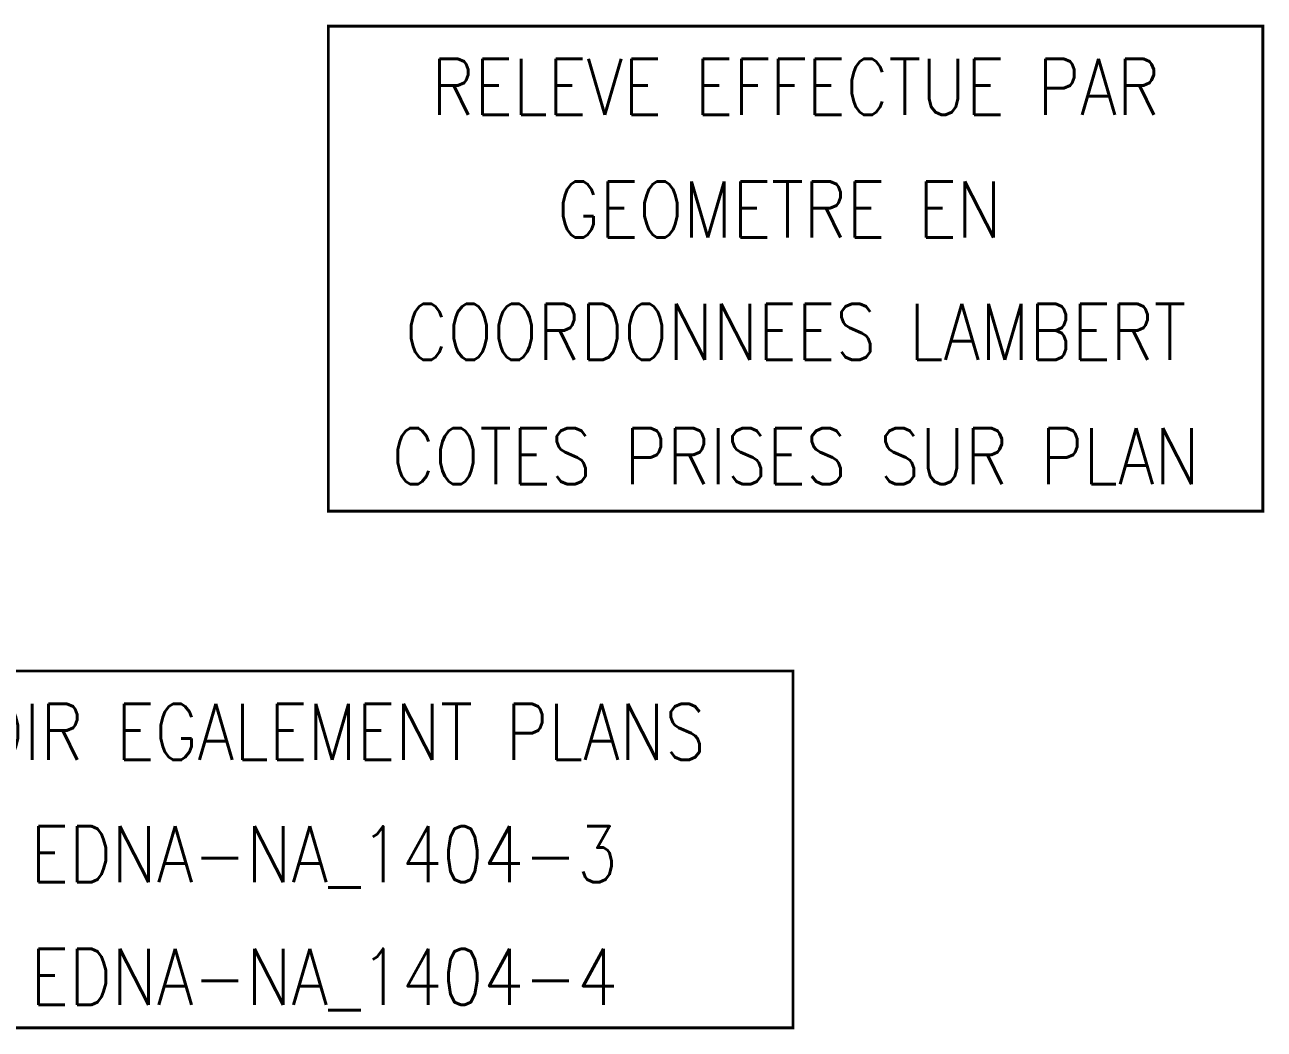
# Model space of a CAD drawing. Header units: millimetres. Extents: x 185000 to 186000, y 128000 to 129009.
# Drawn here: x 185327.53 to 185371.79, y 128948.54 to 128984.41 of the extents above; entities that cross this region are included whole.
import ezdxf
from ezdxf.enums import TextEntityAlignment as Align

# ---------------------------------------------------------------- set-up
doc = ezdxf.new("R2010")
doc.units = ezdxf.units.MM
doc.layers.add('M_920', color=7, linetype='CONTINUOUS')
doc.layers.add('M_930', color=7, linetype='CONTINUOUS')
doc.styles.get("Standard").update_dxf_attribs({"font": 'romans.shx', "width": 0.85})

msp = doc.modelspace()

# ---------------------------------------------------------------- linework, layer by layer
at = {"layer": 'M_920', "const_width": 0.1}
msp.add_lwpolyline([(185338.373, 128984.357), (185371.741, 128984.357), (185371.741, 128967.039), (185338.373, 128967.039)], close=True, dxfattribs=at)
at = {"layer": 'M_930', "const_width": 0.1}
msp.add_lwpolyline([(185321.596, 128961.327), (185354.964, 128961.327), (185354.964, 128948.586), (185321.596, 128948.586)], close=True, dxfattribs=at)

# ---------------------------------------------------------------- texts
at = {"layer": 'M_920', "width": 0.85}
for s, p in [('RELEVE EFFECTUE PAR', (185355.057, 128981.186)), ('GEOMETRE EN ', (185355.057, 128976.812)), ('COORDONNEES LAMBERT', (185355.057, 128972.438)), ('COTES PRISES SUR PLAN', (185355.057, 128968.002))]:
    msp.add_text(s, height=2, dxfattribs=at).set_placement(p, align=Align.CENTER)
at = {"layer": 'M_930', "width": 0.85}
for s, p in [('VOIR EGALEMENT PLANS', (185338.215, 128958.156)), ('EDNA-NA_1404-3', (185338.215, 128953.782)), ('EDNA-NA_1404-3', (185338.215, 128953.782)), ('EDNA-NA_1404-4', (185338.215, 128949.408))]:
    msp.add_text(s, height=2, dxfattribs=at).set_placement(p, align=Align.CENTER)

doc.saveas('drawing.dxf')
